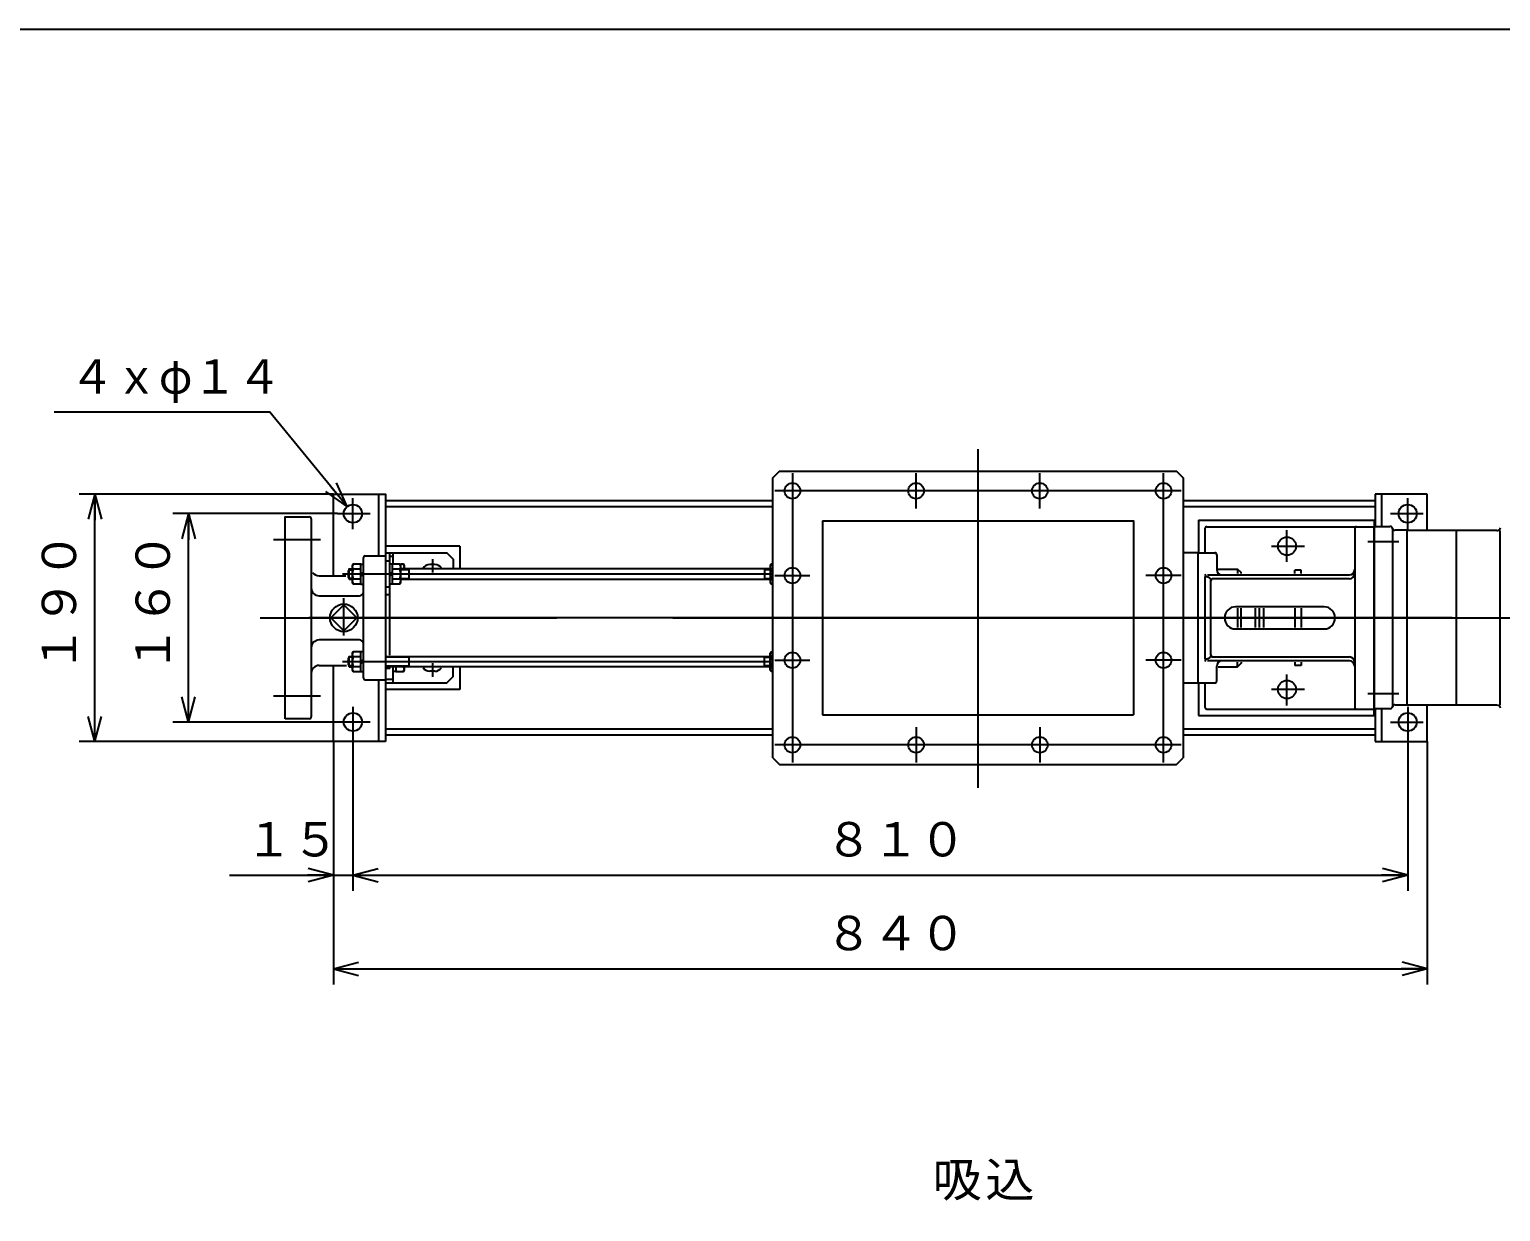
# Model space of a CAD drawing. Units: millimetres at full size. Extents: x -1560 to 1602, y -1094 to 1094.
# Drawn here: x -371 to 758, y 187 to 1094 of the extents above; entities that cross this region are included whole.
import ezdxf
from ezdxf.enums import TextEntityAlignment as Align

# ---------------------------------------------------------------- set-up
doc = ezdxf.new("R2010")
doc.units = ezdxf.units.MM
doc.header["$LTSCALE"] = 11.8857
doc.layers.add('0-0_GR1-16', color=134, linetype='Continuous')
doc.layers.add('0-1_GR1', color=134, linetype='Continuous')
doc.styles.add('ＭＳ ゴシック', font='')
doc.styles.get('ＭＳ ゴシック').set_extended_font_data('MS Gothic')

# ---------------------------------------------------------------- blocks, each defined once
blk = doc.blocks.new('BLKF023')
at = {"layer": '0-0_GR1-16', "color": 5}
blk.add_lwpolyline([(120, 104), (3240, 104), (3240, 2264), (120, 2264)], close=True, dxfattribs=at)

msp = doc.modelspace()

# ---------------------------------------------------------------- linework, layer by layer
at = {"layer": '0-1_GR1'}
for p, q in [((357, 771.84), (357, 511.7)), ((-127.44, 727.72), (-135.7, 745.93)), ((214.5, 753.31), (214.5, 531.31)), ((309.5, 726.31), (309.5, 753.31)), ((404.5, 726.31), (404.5, 753.31)), ((499.5, 531.31), (499.5, 753.31)), ((-138, 737.31), (-333.26, 737.31)), ((-321.26, 737.31), (-326.43, 717.99)), ((-321.26, 547.31), (-321.26, 737.31)), ((-321.26, 737.31), (-321.26, 717.31)), ((-321.26, 737.31), (-316.08, 717.99)), ((-127.44, 727.72), (-143.7, 739.36)), ((-127.44, 727.72), (-140.13, 743.18)), ((513, 739.81), (201, 739.81)), ((-123, 710.52), (-123, 734.29)), ((-98, 727.81), (199.5, 727.81)), ((514.5, 727.81), (662, 727.81)), ((687, 710.52), (687, 734.29)), ((-134.82, 722.31), (-261.26, 722.31)), ((-249.26, 722.31), (-254.43, 702.99)), ((-249.26, 562.31), (-249.26, 722.31)), ((-249.26, 722.31), (-249.26, 702.31)), ((-249.26, 722.31), (-244.08, 702.99)), ((-134.82, 722.31), (-109.82, 722.31)), ((673.83, 722.31), (698.83, 722.31)), ((-147.8, 702.31), (-183.96, 702.31)), ((594.3, 685.36), (594.3, 709.53)), ((656.3, 700.85), (680.3, 700.85)), ((724.3, 709.31), (724.3, 575.31)), ((582.51, 697.31), (607.7, 697.31)), ((-126.19, 679.22), (-123.5, 679.22)), ((-80, 679.22), (-86.3, 679.22)), ((-62, 687.48), (-62, 677.14)), ((197.5, 679.22), (193, 679.22)), ((199.5, 675.9), (-130.96, 675.9)), ((-123.5, 672.57), (-126.19, 672.57)), ((-86.3, 672.57), (-80, 672.57)), ((193, 672.57), (197.5, 672.57)), ((201, 674.81), (228, 674.81)), ((513, 674.81), (486, 674.81)), ((-130, 628.87), (-130, 657.35)), ((-194.33, 642.31), (33.56, 642.31)), ((721.18, 642.31), (-156.89, 642.31)), ((122.61, 642.31), (1021.04, 642.31)), ((585.3, 642.31), (1030.84, 642.31)), ((-123.5, 612.04), (-126.19, 612.04)), ((-80, 612.04), (-98, 612.04)), ((193, 612.04), (197.5, 612.04)), ((-130.96, 608.72), (199.5, 608.72)), ((-123.5, 605.4), (-126.19, 605.4)), ((-98, 605.4), (-80, 605.4)), ((-62, 607.47), (-62, 597.14)), ((197.5, 605.4), (193, 605.4)), ((201, 609.81), (228, 609.81)), ((513, 609.81), (486, 609.81)), ((594.3, 575.06), (594.3, 598.86)), ((-249.26, 562.31), (-254.43, 581.63)), ((-249.26, 562.31), (-249.26, 582.31)), ((-249.26, 562.31), (-244.08, 581.63)), ((-147.8, 582.31), (-183.96, 582.31)), ((607.7, 587.31), (582.51, 587.31)), ((656.3, 584.18), (680.3, 584.18)), ((-321.26, 547.31), (-326.43, 566.63)), ((-321.26, 547.31), (-321.26, 567.31)), ((-321.26, 547.31), (-316.08, 566.63)), ((-123, 574.1), (-123, 550.32)), ((687, 574.1), (687, 550.32)), ((-134.82, 562.31), (-261.26, 562.31)), ((-109.82, 562.31), (-134.82, 562.31)), ((199.5, 556.81), (-98, 556.81)), ((309.5, 558.31), (309.5, 531.31)), ((404.5, 558.31), (404.5, 531.31)), ((662, 556.81), (514.5, 556.81)), ((673.83, 562.31), (698.83, 562.31)), ((-138, 547.31), (-333.26, 547.31)), ((-138, 547.31), (-138, 360.82)), ((-123, 550.32), (-123, 432.82)), ((513, 544.81), (201, 544.81)), ((687, 550.32), (687, 432.82)), ((702, 547.31), (702, 360.82)), ((-217.68, 444.82), (-138, 444.82)), ((-138, 444.82), (-158, 444.82)), ((-138, 444.82), (-157.31, 450)), ((-138, 444.82), (-157.31, 439.65)), ((-138, 444.82), (-123, 444.82)), ((-123, 444.82), (-103.68, 450)), ((-123, 444.82), (687, 444.82)), ((-123, 444.82), (-103, 444.82)), ((-123, 444.82), (-103.68, 439.65)), ((687, 444.82), (667, 444.82)), ((687, 444.82), (667.68, 450)), ((687, 444.82), (667.68, 439.65)), ((-138, 372.82), (-118.68, 378)), ((-138, 372.82), (702, 372.82)), ((-138, 372.82), (-118, 372.82)), ((-138, 372.82), (-118.68, 367.65)), ((702, 372.82), (682, 372.82)), ((702, 372.82), (682.68, 378)), ((702, 372.82), (682.68, 367.65))]:
    msp.add_line(p, q, dxfattribs=at)
at = {"layer": '0-1_GR1', "color": 3}
for p, q in [((514.5, 749.81), (514.5, 534.81)), ((-138, 674.61), (-138, 737.31)), ((-103, 689.81), (-103, 737.31)), ((662, 737.31), (662, 712.52)), ((702, 737.31), (662, 737.31)), ((667, 737.31), (667, 712.52)), ((702, 709.81), (702, 737.31)), ((-98, 732.31), (199.5, 732.31)), ((514.5, 732.31), (662, 732.31)), ((-155, 718.31), (-155, 566.31)), ((237.5, 716.81), (237.5, 567.81)), ((526.3, 717.31), (526.3, 692.31)), ((526.3, 717.31), (661.3, 717.31)), ((532.8, 712.31), (661.3, 712.31)), ((661.3, 717.31), (661.3, 712.52)), ((661.3, 712.52), (661.3, 572.52)), ((661.3, 712.52), (673.37, 712.52)), ((661.3, 572.31), (661.3, 712.31)), ((531.3, 710.81), (531.3, 692.31)), ((646.3, 710.81), (646.3, 573.81)), ((675.3, 711.02), (675.3, 574.02)), ((686.3, 709.52), (677.3, 709.52)), ((686.3, 709.52), (686.3, 575.52)), ((686.3, 709.52), (686.3, 575.52)), ((755.42, 709.31), (724.3, 709.31)), ((757.72, 709.31), (757.72, 575.31)), ((-113.5, 689.81), (-98, 689.81)), ((-41, 697.31), (-98, 697.31)), ((-98, 692.31), (-98, 692.01)), ((-98, 691.9), (-98, 592.31)), ((-94.8, 691.9), (-98, 691.9)), ((-94.8, 691.9), (-94.8, 659.9)), ((-92, 689.31), (-94.5, 689.31)), ((-92, 683.47), (-92, 692.31)), ((-41, 697.31), (-41, 679.9)), ((526, 692.31), (514.5, 692.31)), ((526, 592.31), (526, 692.31)), ((526.3, 692.31), (538.8, 692.31)), ((540.3, 690.81), (540.3, 679.31)), ((-117, 679.65), (-122.8, 679.65)), ((-115, 596.31), (-115, 688.31)), ((-94.8, 685.9), (-98, 685.9)), ((-92.8, 683.6), (-94.8, 683.6)), ((-86.94, 683.4), (-92.8, 683.4)), ((-87, 679.65), (-92.8, 679.65)), ((-90, 683.6), (-92, 683.6)), ((-90, 683.6), (-90, 683.47)), ((197.5, 679.9), (-86.3, 679.9)), ((-80, 679.9), (-80, 671.9)), ((-60, 683.31), (-64, 683.31)), ((193, 679.9), (193, 671.9)), ((199.2, 683.4), (198.08, 683.4)), ((198.11, 679.65), (199.2, 679.65)), ((605.3, 678.81), (600.3, 678.81)), ((600.3, 676.31), (600.3, 678.81)), ((605.3, 676.31), (605.3, 678.81)), ((-149, 674.61), (-128.56, 674.61)), ((-125.8, 671.9), (-123.5, 671.9)), ((-122.86, 668.39), (-117, 668.39)), ((-122.8, 672.14), (-117, 672.14)), ((-115, 677.17), (-117, 676.01)), ((-117, 674.63), (-115, 675.78)), ((-117, 668.2), (-115, 668.2)), ((-92.8, 677.17), (-94.8, 676.01)), ((-94.8, 674.63), (-92.8, 675.78)), ((-92.8, 672.14), (-87, 672.14)), ((-86.3, 671.9), (197.5, 671.9)), ((199.2, 672.14), (198.11, 672.14)), ((531.3, 674.05), (531.3, 610.56)), ((533.2, 675.31), (642.3, 675.31)), ((535.1, 672.73), (533.2, 673.7)), ((535.92, 613.81), (535.92, 671.39)), ((642.3, 672.31), (537.42, 672.31)), ((-149, 659.31), (-118, 659.31)), ((-94.8, 665.9), (-98, 665.9)), ((-94.8, 659.9), (-98, 659.9)), ((-95, 659.9), (-95, 613.7)), ((622.8, 650.81), (554.8, 650.81)), ((556.2, 649.81), (556.2, 634.81)), ((559, 634.81), (559, 649.81)), ((570.1, 634.81), (570.1, 649.81)), ((573.1, 634.81), (573.1, 649.81)), ((576.57, 634.81), (576.57, 649.81)), ((600.3, 649.81), (600.3, 634.81)), ((605.3, 649.81), (605.3, 634.81)), ((554.8, 633.81), (622.8, 633.81)), ((-118, 625.31), (-149, 625.31)), ((-117, 612.47), (-122.8, 612.47)), ((-98, 612.72), (197.5, 612.72)), ((-80, 612.72), (-80, 604.72)), ((193, 604.72), (193, 612.72)), ((199.2, 612.47), (198.11, 612.47)), ((533.2, 610.92), (535.1, 611.89)), ((537.42, 612.31), (642.3, 612.31)), ((-149, 605.81), (-127.97, 605.81)), ((-125.8, 604.72), (-123.5, 604.72)), ((-122.86, 601.22), (-117, 601.22)), ((-122.8, 604.97), (-117, 604.97)), ((-115, 609.99), (-117, 608.84)), ((-117, 607.45), (-115, 608.61)), ((-117, 601.02), (-115, 601.02)), ((197.5, 604.72), (-98, 604.72)), ((-92, 592.31), (-92, 604.25)), ((-60, 601.31), (-64, 601.31)), ((-41, 604.72), (-41, 587.31)), ((199.2, 601.22), (198.08, 601.22)), ((198.11, 604.97), (199.2, 604.97)), ((642.3, 609.31), (533.2, 609.31)), ((540.3, 593.81), (540.3, 605.31)), ((600.3, 608.31), (600.3, 605.81)), ((605.3, 605.81), (600.3, 605.81)), ((605.3, 608.31), (605.3, 605.81)), ((-113.5, 594.81), (-98, 594.81)), ((-103, 547.31), (-103, 594.81)), ((-98, 595.31), (-92, 595.31)), ((-98, 594.81), (-98, 547.31)), ((515.17, 592.31), (526, 592.31)), ((526.3, 592.31), (526.3, 567.31)), ((526.3, 592.31), (538.8, 592.31)), ((531.3, 592.31), (531.3, 573.81)), ((-41, 587.31), (-98, 587.31)), ((237.5, 567.81), (476.5, 567.81)), ((526.3, 567.31), (661.3, 567.31)), ((532.8, 572.31), (661.3, 572.31)), ((673.37, 572.52), (661.3, 572.52)), ((661.3, 567.31), (661.3, 572.1)), ((662, 572.31), (662, 547.31)), ((667, 572.31), (667, 547.31)), ((677.3, 575.52), (686.3, 575.52)), ((686.3, 575.52), (724.3, 575.52)), ((755.42, 575.31), (724.3, 575.31)), ((-156.5, 564.81), (-175, 564.81)), ((199.5, 552.31), (-98, 552.31)), ((662, 552.31), (514.5, 552.31))]:
    msp.add_line(p, q, dxfattribs=at)
at = {"layer": '0-1_GR1'}
msp.add_lwpolyline([(-127.44, 727.72), (-186.89, 800.13), (-352.49, 800.13)], dxfattribs=at)
at = {"layer": '0-1_GR1', "color": 3}
for points in [[(199.5, 534.81), (199.5, 749.81), (204.5, 754.81), (509.5, 754.81), (514.5, 749.81)], [(-138, 737.31), (-98, 737.31), (-98, 689.81)], [(-175, 564.81), (-175, 719.81), (-156.5, 719.81)], [(237.5, 716.81), (476.5, 716.81), (476.5, 567.81)], [(686.3, 709.52), (724.3, 709.52), (724.3, 575.52)], [(-98, 692.31), (-51, 692.31), (-46, 687.31), (-46, 680.37)], [(-125.8, 671.9), (-125.8, 679.9), (-123.5, 679.9)], [(-117, 683.4), (-122.86, 683.4), (-123.5, 682.29), (-123.5, 669.5), (-122.86, 668.39)], [(-117, 668.2), (-117, 683.6), (-115, 683.6)], [(-92.8, 683.6), (-92.8, 668.2), (-94.8, 668.2)], [(-92.8, 668.39), (-86.94, 668.39), (-86.3, 669.5), (-86.3, 682.29), (-86.94, 683.4)], [(-83.5, 680.21), (-83.5, 682.29), (-84.14, 683.4), (-86.5, 683.4)], [(198.08, 683.4), (197.5, 682.4), (197.5, 669.4), (198.08, 668.39), (199.2, 668.39)], [(541.47, 679.81), (556.2, 679.81), (556.2, 676.31)], [(559, 676.31), (559, 677.01), (556.2, 679.81)], [(-125.8, 604.72), (-125.8, 612.72), (-123.5, 612.72)], [(-117, 616.23), (-122.86, 616.23), (-123.5, 615.12), (-123.5, 602.32), (-122.86, 601.22)], [(-117, 601.02), (-117, 616.42), (-115, 616.42)], [(198.08, 601.22), (197.5, 602.22), (197.5, 615.22), (198.08, 616.23), (199.2, 616.23)], [(-98, 547.31), (-138, 547.31), (-138, 605.81)], [(-98, 592.31), (-51, 592.31), (-46, 597.31), (-46, 604.41)], [(-95, 604.25), (-95, 603.31), (-98, 603.31)], [(-90, 604.41), (-90, 601.02), (-92, 601.02)], [(-90, 601.22), (-84.14, 601.22), (-83.5, 602.32), (-83.5, 604.41)], [(541.47, 604.81), (556.2, 604.81), (556.2, 608.31)], [(559, 608.31), (559, 607.61), (556.2, 604.81)], [(662, 547.31), (702, 547.31), (702, 574.81)], [(199.5, 534.81), (204.5, 529.81), (509.5, 529.81), (514.5, 534.81)]]:
    msp.add_lwpolyline(points, dxfattribs=at)
msp.add_lwpolyline([(-130, 652.21), (-139.9, 642.31), (-130, 632.41), (-120.1, 642.31)], close=True, dxfattribs=at)
for centre, radius in [((214.5, 739.81), 6), ((309.5, 739.81), 6), ((404.5, 739.81), 6), ((499.5, 739.81), 6), ((-123, 722.31), 7), ((687, 722.31), 7), ((594.3, 697.31), 7), ((214.5, 674.81), 6), ((499.5, 674.81), 6), ((-130, 642.31), 10.65), ((214.5, 609.81), 6), ((499.5, 609.81), 6), ((594.3, 587.31), 7), ((-123, 562.31), 7), ((687, 562.31), 7), ((214.5, 544.81), 6), ((309.5, 544.81), 6), ((404.5, 544.81), 6), ((499.5, 544.81), 6)]:
    msp.add_circle(centre, radius, dxfattribs=at)
for centre, radius, start, end in [((-156.5, 718.31), 1.5, 0, 90), ((532.8, 710.81), 1.5, 90, 180), ((647.8, 710.81), 1.5, 90, 180), ((673.37, 710.52), 2, 14.47351, 89.99321), ((677.24, 711.52), 2, 194.47528, 270.00007), ((755.42, 712.31), 3, 270, 345), ((-113.5, 688.31), 1.5, 90, 180), ((538.8, 690.81), 1.5, 0, 90), ((-119.73, 675.9), 7.27, 146.60151, 213.39849), ((-113.1, 675.9), 10.4, 158.84797, 201.15203), ((-120.63, 681.53), 2.86, 150, 220.95362), ((-89.16, 681.53), 2.86, 319.04638, 30), ((-96.7, 675.9), 10.4, 338.84797, 21.15203), ((-86.36, 681.53), 2.86, 333.45963, 30), ((-64, 677.31), 6, 90, 149.21033), ((-60, 677.31), 6, 33.58982, 90), ((200.73, 681.53), 3.23, 144.43021, 215.56985), ((209.5, 675.9), 12, 161.77615, 198.22386), ((544.3, 679.31), 4, 180, 270), ((642.3, 679.31), 4, 270, 0), ((-149, 680.61), 6, 214.76157, 270), ((-120.63, 670.27), 2.86, 139.04638, 210), ((-89.16, 670.27), 2.86, 330, 40.95362), ((200.73, 670.27), 3.23, 144.43015, 215.56981), ((535.01, 677.26), 4, 199.48768, 243.00449), ((534.42, 671.39), 1.5, 0, 63.00449), ((537.42, 670.81), 1.5, 90, 180), ((642.3, 676.31), 4, 270, 0), ((-149, 665.31), 6, 180, 270), ((-118, 662.31), 3, 270, 0), ((554.8, 642.31), 8.5, 90, 270), ((622.8, 642.31), 8.5, 270, 90), ((-149, 619.31), 6, 90, 180), ((-118, 622.31), 3, 0, 90), ((-119.73, 608.72), 7.27, 146.60151, 213.39849), ((-113.1, 608.72), 10.4, 158.84797, 201.15203), ((-120.63, 614.35), 2.86, 150, 220.95362), ((200.73, 614.35), 3.23, 144.43019, 215.56985), ((209.5, 608.72), 12, 161.77614, 198.22385), ((535.01, 607.36), 4, 116.99551, 160.51232), ((534.42, 613.23), 1.5, 296.99551, 0), ((537.42, 613.81), 1.5, 180, 270), ((642.3, 608.31), 4, 0, 90), ((-149, 599.81), 6, 90, 180), ((-120.63, 603.09), 2.86, 139.04638, 210), ((-86.36, 603.09), 2.86, 330, 26.54037), ((-64, 607.31), 6, 210.78967, 270), ((-60, 607.31), 6, 270, 326.41018), ((200.73, 603.09), 3.23, 144.43015, 215.56979), ((544.3, 605.31), 4, 90, 180), ((642.3, 605.31), 4, 0, 90), ((-113.5, 596.31), 1.5, 180, 270), ((538.8, 593.81), 1.5, 270, 0), ((-156.5, 566.31), 1.5, 270, 0), ((532.8, 573.81), 1.5, 180, 270), ((647.8, 573.81), 1.5, 180, 270), ((673.37, 574.52), 2, 270.00679, 345.52649), ((677.24, 573.52), 2, 89.99998, 165.52477), ((755.42, 572.31), 3, 15, 90)]:
    msp.add_arc(centre, radius, start, end, dxfattribs=at)

# ---------------------------------------------------------------- block references
at = {"layer": '0-0_GR1-16'}
msp.add_blockref('BLKF023', (-1680, -1169.95), dxfattribs=at)

# ---------------------------------------------------------------- texts
at = {"layer": '0-1_GR1', "style": 'ＭＳ ゴシック'}
for s, width, p in [('４ｘφ１４', 0.95, (-340.49, 806.53)), ('吸', 1.05, (322.1, 189.96)), ('込', 1.05, (362.66, 189.96))]:
    msp.add_text(s, height=26.39, dxfattribs=dict(at, width=width)).set_placement(p, align=Align.BOTTOM_LEFT)
for s, p in [('１９０', (-327.66, 600.15)), ('１６０', (-255.66, 600.15))]:
    msp.add_text(s, height=26.39, rotation=90, dxfattribs=at).set_placement(p, align=Align.BOTTOM_LEFT)
for s, p in [('８１０', (239.84, 451.22)), ('１５', (-205.68, 451.22)), ('８４０', (239.84, 379.22))]:
    msp.add_text(s, height=26.39, dxfattribs=at).set_placement(p, align=Align.BOTTOM_LEFT)

doc.saveas('drawing.dxf')
